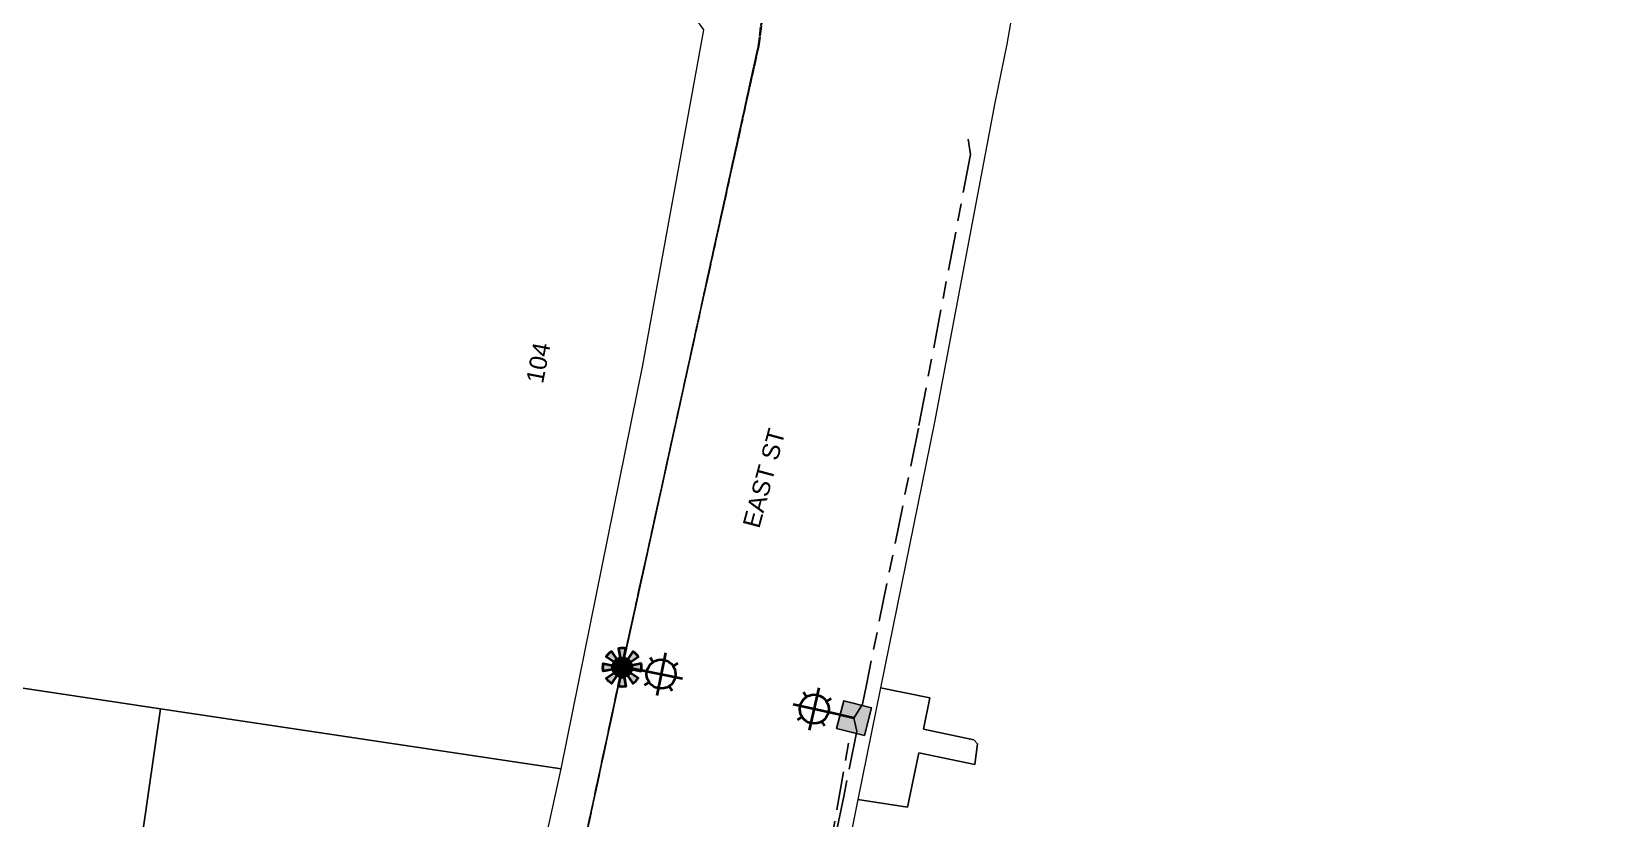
# Model space of a CAD drawing. Header units: metres. Extents: x 280834 to 281347, y 6137544 to 6138185.
# Drawn here: x 281023.4 to 281185.3, y 6137888.1 to 6137969.7 of the extents above; entities that cross this region are included whole.
import ezdxf
from ezdxf.enums import TextEntityAlignment as Align

# ---------------------------------------------------------------- set-up
doc = ezdxf.new("R2010")
doc.units = ezdxf.units.M
doc.linetypes.add('Cable Exist OH', pattern=[1, 1, 0])
doc.linetypes.add('Cable Exist UG', pattern=[8.2, 4, -1.2, 1.8, -1.2])
doc.layers.get('0').update_dxf_attribs({"color": 6})
doc.layers.add('Cadastre Land Parcels_SP_EXT', color=9, linetype='Continuous', lineweight=5)
doc.layers.add('Cadastre Roads_SP_EXT', color=9, linetype='Continuous', lineweight=5)
for name, color, linetype in [('Equip_SP_SL_EXT', 7, 'Continuous'), ('Mains_HV_EXT', 7, 'Continuous'), ('Mains_LV_EXT', 7, 'Continuous'), ('Mains_SL_EXT', 7, 'Continuous'), ('OH_Details_SP_MISC', 7, 'Continuous'), ('SupportsOH_SP_TR_HV_LV_SL_EXT', 7, 'Continuous'), ('SupportsUG_SP_LV_SL_EXT', 7, 'Continuous'), ('UG_Details_SP_MISC', 7, 'Continuous')]:
    doc.layers.add(name, color=color, linetype=linetype)
doc.styles.add('COLUMN_LABEL', font='arial.ttf')
doc.styles.add('iecARIAL', font='arial.ttf', dxfattribs={"height": 2})
doc.styles.add('POLE_LABEL', font='arial.ttf')
doc.styles.get("Standard").update_dxf_attribs({"font": 'arial.ttf'})

# ---------------------------------------------------------------- blocks, each defined once
blk = doc.blocks.new('COLUMN_EXT')
blk.add_hatch(color=256).paths.add_polyline_path([(-1.49, 1.48), (-1.49, -1.49), (1.48, -1.49), (1.48, 1.48)])
blk.add_lwpolyline([(-1.49, -1.49), (1.48, -1.49), (1.48, 1.48), (-1.49, 1.48)], close=True)
for tag, height, style, flags, p in [('ASSET_NUM', 2.5, 'COLUMN_LABEL', 8, (2, 2)), ('STRUCTURE_PLANT_NUMBER', 0.2, 'POLE_LABEL', 9, (1.81, 0.03)), ('STREET_CODE', 0.2, 'COLUMN_LABEL', 9, (1.81, -0.2))]:
    blk.add_attdef(tag, text='', height=height, dxfattribs=dict(style=style, flags=flags)).set_placement(p, align=Align.MIDDLE_LEFT)
at = {"flags": 9}
for tag, p in [('COLUMN_TYPE', (1.81, -0.4)), ('OWNED_BY', (1.81, -0.6)), ('STATE', (1.81, -0.8)), ('USAGE', (1.81, -1)), ('STREETNAME', (1.81, -1.6)), ('LEGEND', (1.81, -1.2)), ('LOCATION', (1.81, -1.4)), ('SUBURB', (1.81, -1.8)), ('NOTES', (1.81, -2))]:
    blk.add_attdef(tag, text='', height=0.2, dxfattribs=at).set_placement(p, align=Align.MIDDLE_LEFT)
at = {"flags": 1}
blk.add_attdef('Z', (1.81, -2.35), '', height=0.2, dxfattribs=at)
blk = doc.blocks.new('SL_LANTERN_EXT')
at = {"lineweight": 40}
for p, q in [((-1.46, 5.68), (-1.06, 5.28)), ((0, 1.97), (0, 6.47)), ((1.46, 5.68), (1.06, 5.28)), ((-2.25, 4.22), (2.25, 4.22)), ((-1.46, 2.76), (-1.06, 3.16)), ((0, 0), (0, 2.72)), ((1.46, 2.76), (1.06, 3.16))]:
    blk.add_line(p, q, dxfattribs=at)
blk.add_circle((0, 4.22), 1.5, dxfattribs=at)
at = {"style": 'iecARIAL', "flags": 8}
blk.add_attdef('ASSET_NUM', (1.5, 1.5), '', height=2.5, dxfattribs=at)
for tag, p, height, flags in [('OPERATING_VOLTAGE', (0.98, -1.65), 0.2, 9), ('CONSTRUCTED_VOLTAGE', (0.98, -0.65), 0.2, 9), ('CONTROL_TYPE', (0.98, -0.85), 0.2, 9), ('LANTERN_PURPOSE', (0.98, -1.05), 0.2, 9), ('LANTERN_TYPE', (0.98, -1.25), 0.2, 9), ('NO_PHASES', (0.98, -1.45), 0.2, 9), ('LNUMBER', (2.18, -3.25), 2.5, 8), ('ORIENTATION', (0.98, -1.85), 0.2, 9), ('OWNED_BY', (0.98, -2.05), 0.2, 9), ('STATE', (0.98, -2.25), 0.2, 9), ('USAGE', (0.98, -2.45), 0.2, 9), ('CEXIST', (0.98, -2.65), 0.2, 9), ('CNEW', (0.98, -2.85), 0.2, 9), ('CNUMBER', (0.98, -3.05), 0.2, 9), ('CREMOVE', (0.98, -3.25), 0.2, 9), ('CREPLACE', (0.98, -3.45), 0.2, 9), ('LKINGHEIGHT', (0.98, -3.65), 0.2, 9), ('LBRACKET', (0.98, -3.85), 0.2, 9), ('LBRACKETVOCAB', (0.98, -4.05), 0.2, 9), ('LCATEGORY', (0.98, -4.25), 0.2, 9), ('LCHARGE1', (0.98, -4.45), 0.2, 9), ('LCHARGE1PERCENT', (0.98, -4.65), 0.2, 9), ('LCHARGE2', (0.98, -4.85), 0.2, 9), ('LCHARGE2PERCENT', (0.98, -5.05), 0.2, 9), ('LCHARGE3', (0.98, -5.25), 0.2, 9), ('LCHARGE3PERCENT', (0.98, -5.45), 0.2, 9), ('LEXIST', (0.98, -5.65), 0.2, 9), ('LLAMP', (0.98, -5.85), 0.2, 9), ('LLAMPVOCAB', (0.98, -6.05), 0.2, 9), ('LMAST', (0.98, -6.25), 0.2, 9), ('LMASTVOCAB', (0.98, -6.45), 0.2, 9), ('LNEW', (0.98, -6.65), 0.2, 9), ('LANTNUMBER', (0.98, -6.85), 0.2, 9), ('LOUTREACH', (0.98, -7.25), 0.2, 9), ('LOUTREACHVOCAB', (0.98, -7.45), 0.2, 9), ('LRATECODE', (0.98, -7.65), 0.2, 9), ('LREMOVE', (0.98, -7.85), 0.2, 9), ('LREPLACE', (0.98, -8.05), 0.2, 9), ('LTYPE', (0.98, -8.25), 0.2, 9), ('STREETNAME', (0.98, -9.25), 0.2, 9), ('SUBURB', (0.98, -9.45), 0.2, 1), ('LTYPEVOCAB', (0.98, -8.45), 0.2, 9), ('LEGEND', (0.98, -8.65), 0.2, 9), ('LOCATION', (0.98, -8.85), 0.2, 9), ('NOTES', (0.98, -9.05), 0.2, 9)]:
    blk.add_attdef(tag, p, '', height=height, dxfattribs=dict(flags=flags))
blk = doc.blocks.new('SL_NIGHTWATCH_EXT')
at = {"lineweight": 40}
h = blk.add_hatch(color=256, dxfattribs=at)
h.paths.add_polyline_path([(0.39, 1.96, 0.098491), (-0.39, 1.96), (-0.2, 0.98, -0.098491), (0.19, 0.98)])
h.paths.add_polyline_path([(0.55, 0.83, -0.098491), (0.83, 0.56), (1.66, 1.11, 0.098491), (1.11, 1.66)])
h.paths.add_polyline_path([(0.98, 0.2, -0.098491), (0.98, -0.19), (1.96, -0.39, 0.098491), (1.96, 0.39)])
h.paths.add_polyline_path([(0.83, -0.55, -0.098491), (0.56, -0.83), (1.11, -1.66, 0.098491), (1.66, -1.11)])
h.paths.add_polyline_path([(-0.19, -0.98), (-0.39, -1.96, 0.098491), (0.39, -1.96), (0.2, -0.98, -0.098491)])
h.paths.add_polyline_path([(-0.83, -0.56), (-1.66, -1.11, 0.098491), (-1.11, -1.66), (-0.55, -0.83, -0.098491)])
h.paths.add_polyline_path([(-0.98, 0.19), (-1.96, 0.39, 0.098491), (-1.96, -0.39), (-0.98, -0.2, -0.098491)])
h.paths.add_polyline_path([(-1.11, 1.66, 0.098491), (-1.66, 1.11), (-0.83, 0.55, -0.098491), (-0.56, 0.83)])
for p, q in [((-1.16, 1.63), (-1.16, 1.63, 0)), ((-1.1, 1.64), (-1.1, 1.64, 0)), ((1.08, 1.63), (1.08, 1.63, 0)), ((-0.86, -0.57), (-0.86, -0.57, 0)), ((0.82, -0.57), (0.82, -0.57, 0)), ((1.96, -0.37), (1.96, -0.37, 0)), ((1.13, -1.65), (1.13, -1.65, 0))]:
    blk.add_line(p, q, dxfattribs=at)
for points in [[(-0.56, 0.83, 0.098491), (-0.83, 0.55), (-1.66, 1.11, -0.098491), (-1.11, 1.66)], [(-0.2, 0.98, -0.098491), (0.19, 0.98), (0.39, 1.96, 0.098491), (-0.39, 1.96)], [(0.83, 0.56), (1.66, 1.11, 0.098491), (1.11, 1.66), (0.55, 0.83, -0.098491)], [(-0.98, 0.19, 0.098491), (-0.98, -0.2), (-1.96, -0.39, -0.098491), (-1.96, 0.39)], [(0.98, -0.19), (1.96, -0.39, 0.098491), (1.96, 0.39), (0.98, 0.2, -0.098491)], [(-0.83, -0.56, 0.098491), (-0.55, -0.83), (-1.11, -1.66, -0.098491), (-1.66, -1.11)], [(0.2, -0.98), (0.39, -1.96, -0.098491), (-0.39, -1.96), (-0.19, -0.98, 0.098491)], [(0.56, -0.83), (1.11, -1.66, 0.098491), (1.66, -1.11), (0.83, -0.55, -0.098491)]]:
    blk.add_lwpolyline(points, format="xyb", close=True, dxfattribs=at)
blk.add_circle((0, 0), 1, dxfattribs=at)
blk = doc.blocks.new('POLE_EXT')
blk.add_hatch(color=256).paths.add_polyline_path([(-1, 0, 1), (1, 0, 1)])
blk.add_lwpolyline([(-1, 0, 1), (1, 0, 1)], format="xyb", close=True)
for tag, height, flags, p in [('pNumber', 2.5, 8, (-17.84, 2.07)), ('OWNED_BY', 0.2, 9, (1.35, -0.4)), ('SPECIAL_USE', 0.2, 9, (1.35, -0.8)), ('STATE', 0.2, 9, (1.35, -1)), ('cLV', 0.2, 9, (1.35, -1.4)), ('hDepth', 0.2, 9, (1.35, -1.6)), ('PARENT', 0.2, 9, (1.35, -0.6)), ('USAGE', 0.2, 9, (1.35, -1.2)), ('hDia', 0.2, 9, (1.35, -1.8)), ('cHV', 0.2, 9, (1.35, -2)), ('LBRACKET', 0.2, 9, (1.35, -2.2)), ('LExisting', 0.2, 9, (1.35, -2.4)), ('LANTNUMBER', 0.2, 9, (1.35, -2.6)), ('LOther', 0.2, 9, (1.35, -2.8)), ('LRemove', 0.2, 9, (1.35, -3)), ('LEGEND', 0.2, 9, (1.35, -3.2)), ('cLinedev', 0.2, 9, (1.35, -3.4)), ('pExisting', 0.2, 9, (1.35, -3.8)), ('pFooting', 0.2, 9, (1.35, -4.4)), ('pNew', 0.2, 9, (1.35, -4.6)), ('LOCATION', 0.2, 9, (1.35, -3.6)), ('PFNUMBER', 0.2, 9, (1.35, -4)), ('NEWPFNUMBER', 0.2, 9, (1.35, -4.2)), ('pRelocate', 0.2, 9, (1.35, -5)), ('pRemove', 0.2, 9, (1.35, -5.2)), ('pReplace', 0.2, 9, (1.35, -5.4)), ('pStay', 0.2, 9, (1.35, -5.6)), ('pType', 0.2, 9, (1.35, -5.8)), ('cspan', 0.2, 9, (1.35, -6)), ('STREETNAME', 0.2, 9, (1.35, -6.2)), ('SUBURB', 0.2, 9, (1.35, -6.4)), ('OPERATED_BY', 0.2, 9, (1.36, -7.01)), ('NOTES', 0.2, 9, (1.35, -6.6)), ('MAINTAINED_BY', 0.2, 9, (1.36, -6.81))]:
    blk.add_attdef(tag, text='', height=height, dxfattribs=dict(flags=flags)).set_placement(p, align=Align.MIDDLE_LEFT)
at = {"style": 'POLE_LABEL'}
for tag, height, flags, p in [('ASSET_NUM', 2.5, 8, (2, 2)), ('STRUCTURE_PLANT_NUMBER', 0.2, 9, (1.35, 0.03)), ('STREET_CODE', 0.2, 9, (1.35, -0.2))]:
    blk.add_attdef(tag, text='', height=height, dxfattribs=dict(at, flags=flags)).set_placement(p, align=Align.MIDDLE_LEFT)
at = {"flags": 1}
blk.add_attdef('Z', (1.35, -7.33), '', height=0.2, dxfattribs=at)

msp = doc.modelspace()

# ---------------------------------------------------------------- linework, layer by layer
at = {"layer": 'Cadastre Land Parcels_SP_EXT', "linetype": 'Continuous'}
msp.add_lwpolyline([(281127.91, 6137988.19), (281124.47, 6137968.36), (281123.23, 6137962.3), (281116.98, 6137929.21), (281111.39, 6137901.67), (281116.49, 6137900.64), (281115.83, 6137897.4), (281121.03, 6137896.31), (281121.43, 6137895.89), (281121.14, 6137893.74), (281115.33, 6137894.95), (281114.19, 6137889.33), (281109.04, 6137890.1), (281107.81, 6137884.05), (281104.22, 6137865.58), (281123.88, 6137867.7), (281138.2, 6137851.83), (281166.1, 6137847.65), (281171.46, 6137886.92), (281192.57, 6137883.75)], dxfattribs=at)
for points in [[(281086.77, 6137935.1), (281093.08, 6137969.87), (281090.65, 6137973.27), (281011.55, 6137985.14), (281008.11, 6137982.58), (280997.01, 6137905.48), (281036.79, 6137899.51), (281078.29, 6137893.3), (281086.77, 6137935.1)], [(281036.79, 6137899.51), (280997.01, 6137905.48), (280991.25, 6137865.43), (281031.03, 6137859.46), (281036.79, 6137899.51)], [(281109.04, 6137890.1), (281114.19, 6137889.33), (281115.33, 6137894.95), (281121.14, 6137893.74), (281121.43, 6137895.89), (281121.03, 6137896.31), (281115.83, 6137897.4), (281116.49, 6137900.64), (281111.39, 6137901.67), (281109.04, 6137890.1)], [(281073.69, 6137872.36), (281078.29, 6137893.3), (281036.79, 6137899.51), (281031.03, 6137859.46), (281069.6, 6137853.68), (281073.69, 6137872.36)]]:
    msp.add_lwpolyline(points, close=True, dxfattribs=at)
at = {"layer": 'Mains_HV_EXT', "linetype": 'Cable Exist OH'}
msp.add_lwpolyline([(281061.6, 6137776.22), (281073.5, 6137851.99), (281084.59, 6137903.79), (281098.76, 6137968.15), (281103.07, 6137999.76), (281110.02, 6138050.27)], dxfattribs=at)
at = {"layer": 'Mains_LV_EXT', "linetype": 'Cable Exist OH'}
for points in [[(281084.62, 6137903.8), (281098.7, 6137968.1), (281102.63, 6137999.53), (281110.02, 6138050.27)], [(281061.6, 6137776.22), (281073.5, 6137851.99), (281084.62, 6137903.8)]]:
    msp.add_lwpolyline(points, dxfattribs=at)
at = {"layer": 'Mains_SL_EXT', "linetype": 'Cable Exist OH'}
for points in [[(281098.7, 6137968.1), (281084.62, 6137903.8)], [(281084.62, 6137903.8), (281073.5, 6137851.99)]]:
    msp.add_lwpolyline(points, dxfattribs=at)
at = {"layer": 'Mains_SL_EXT', "linetype": 'Cable Exist UG'}
for points in [[(281120.46, 6137958.52), (281120.7, 6137956.95), (281120.7, 6137956.95), (281115.3, 6137928.58), (281109.92, 6137901.99), (281109.5, 6137899.98), (281108.63, 6137898.55)], [(281108.63, 6137898.55), (281108.91, 6137897.18), (281108.91, 6137897.18), (281107.57, 6137890.42), (281106.33, 6137884.41), (281105.85, 6137882.19), (281102.66, 6137865.96), (281098.9, 6137841.37), (281098.9, 6137841.37), (281098.71, 6137840.04), (281098.03, 6137839.14)]]:
    msp.add_lwpolyline(points, dxfattribs=at)
at = {"layer": 'OH_Details_SP_MISC', "color": 7, "linetype": 'Continuous', "flags": 128}
msp.add_lwpolyline([(281059.91, 6137757.86), (281061.6, 6137776.22), (281073.47, 6137852.04), (281084.64, 6137903.9), (281098.7, 6137968.1)], dxfattribs=at)
at = {"layer": 'UG_Details_SP_MISC', "color": 7, "linetype": 'Cable Exist UG', "flags": 128}
msp.add_lwpolyline([(281098.3, 6137840.6), (281108.26, 6137897.11)], dxfattribs=at)

# ---------------------------------------------------------------- block references
at = {"layer": 'Equip_SP_SL_EXT'}
msp.add_blockref('SL_NIGHTWATCH_EXT', (281084.62, 6137903.8), dxfattribs=at)
for p, rotation in [((281084.51, 6137903.93), 258.7441208311884), ((281108.63, 6137898.55), 77.27909224926472)]:
    msp.add_blockref('SL_LANTERN_EXT', p, dxfattribs=dict(at, rotation=rotation))
at = {"layer": 'SupportsOH_SP_TR_HV_LV_SL_EXT'}
msp.add_blockref('POLE_EXT', (281084.62, 6137903.8), dxfattribs=at)
at = {"layer": 'SupportsUG_SP_LV_SL_EXT', "rotation": 75.64743580326066}
msp.add_blockref('COLUMN_EXT', (281108.63, 6137898.55), dxfattribs=at)

# ---------------------------------------------------------------- texts
at = {"layer": 'Cadastre Land Parcels_SP_EXT'}
msp.add_text('104', height=1.8, rotation=79.1666, dxfattribs=at).set_placement((281076.41, 6137933.13))
at = {"layer": 'Cadastre Roads_SP_EXT'}
msp.add_text('EAST ST', height=1.8, rotation=74.9221, dxfattribs=at).set_placement((281098.81, 6137918.11))

doc.saveas('drawing.dxf')
